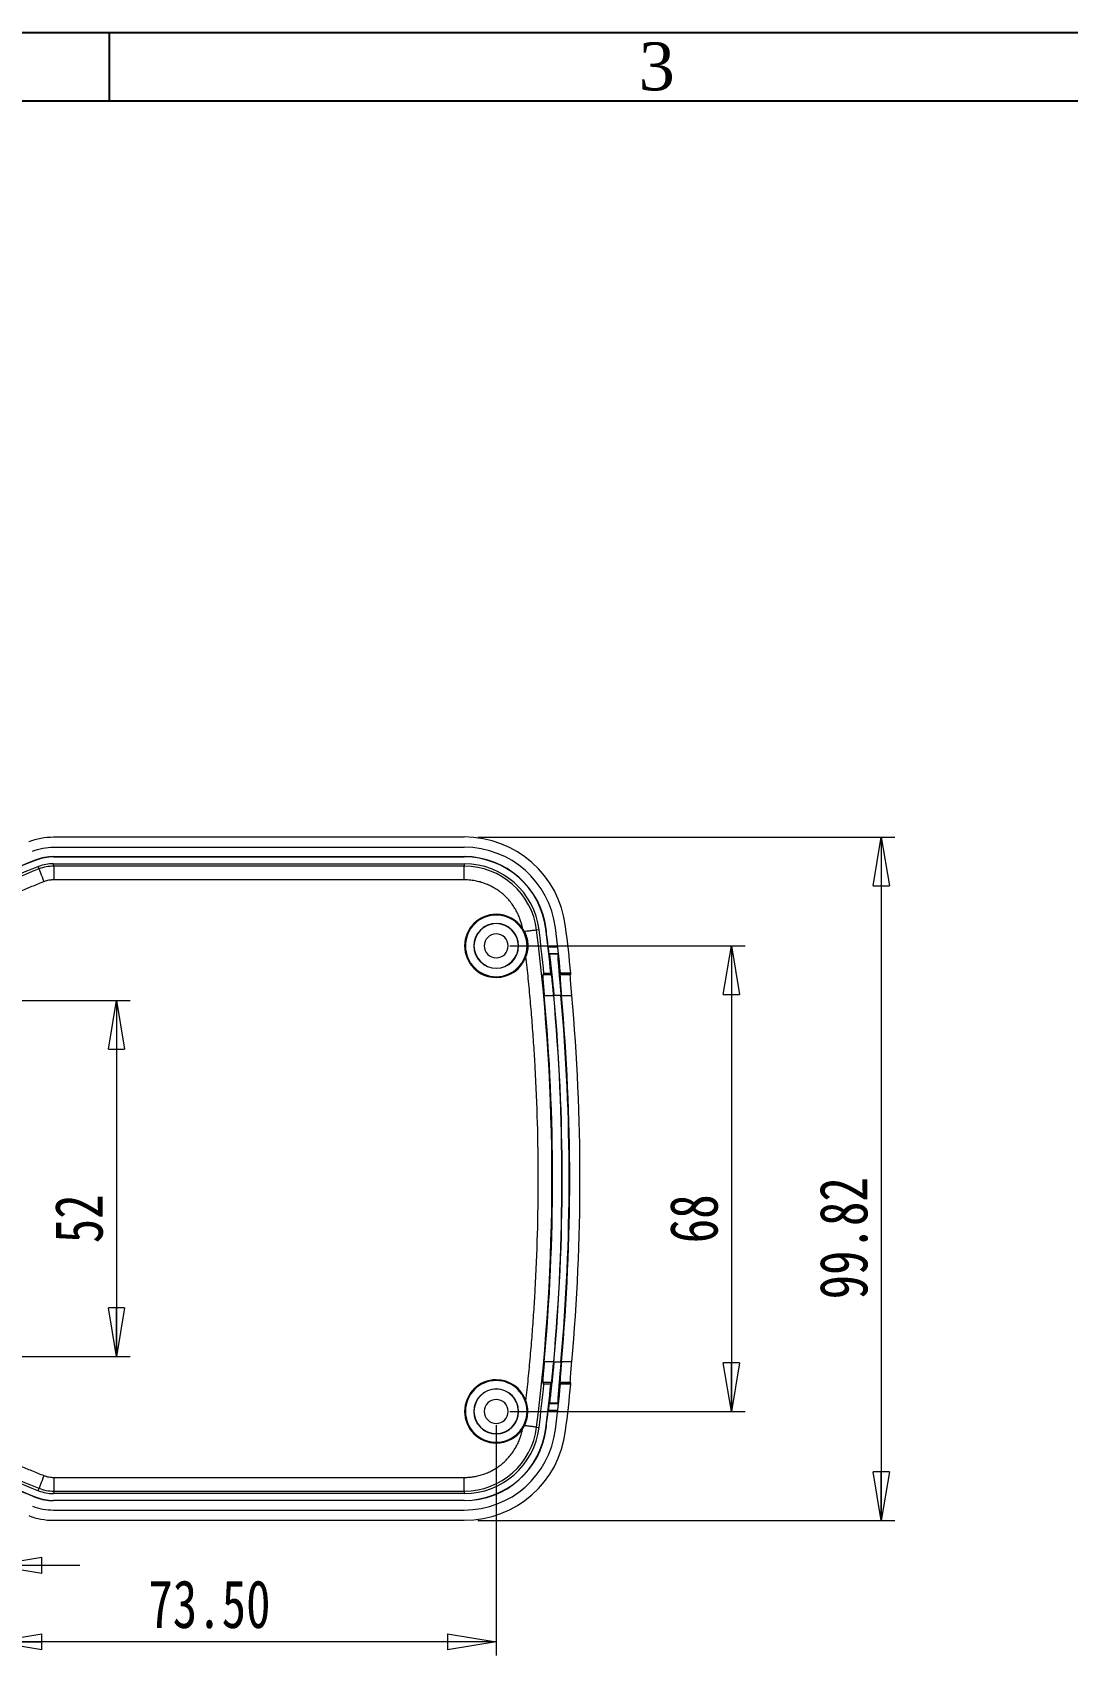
# Model space of a CAD drawing. Header units: millimetres. Extents: x 8 to 428, y 0 to 297.
# Drawn here: x 132.4 to 208, y 178.8 to 297.4 of the extents above; entities that cross this region are included whole.
import ezdxf

# ---------------------------------------------------------------- set-up
doc = ezdxf.new("R2010")
doc.units = ezdxf.units.MM
doc.styles.add('SLDTEXTSTYLE1', font='TXT', dxfattribs={"width": 0.75})
doc.dimstyles.new('SLDDIMSTYLE0', dxfattribs={"dimtxt": 3.5, "dimasz": 3.556, "dimexe": 0, "dimexo": 0.0625, "dimgap": 0.875, "dimtad": 1, "dimlfac": 2, "dimrnd": 1e-09, "dimzin": 12, "dimdsep": 46, "dimtxsty": 'SLDTEXTSTYLE1', "dimblk1": 'CLOSED', "dimblk2": 'CLOSED', "dimsah": 1, "dimcen": 0.09, "dimadec": 0, "dimazin": 3, "dimtfac": 1, "dimtofl": 0, "dimtmove": 0, "dimatfit": 3, "dimldrblk": 'CLOSED', "dimfxl": 1, "dimfrac": 2, "dimtolj": 1, "dimtzin": 12, "dimarcsym": 0})
doc.dimstyles.new('SLDDIMSTYLE1', dxfattribs={"dimtxt": 3.5, "dimasz": 3.556, "dimexe": 0, "dimexo": 0.0625, "dimgap": 0.875, "dimtad": 1, "dimlfac": 2, "dimrnd": 1e-09, "dimzin": 4, "dimdsep": 46, "dimtxsty": 'SLDTEXTSTYLE1', "dimblk1": 'CLOSED', "dimblk2": 'CLOSED', "dimsah": 1, "dimcen": 0.09, "dimadec": 0, "dimazin": 1, "dimtfac": 1, "dimtofl": 0, "dimtmove": 0, "dimatfit": 3, "dimldrblk": 'CLOSED', "dimfxl": 1, "dimfrac": 2, "dimtolj": 1, "dimtzin": 12, "dimarcsym": 0})
doc.dimstyles.new('SLDDIMSTYLE2', dxfattribs={"dimtxt": 3.5, "dimasz": 3.556, "dimexe": 0, "dimexo": 0.0625, "dimgap": 0.875, "dimtad": 1, "dimlfac": 2, "dimrnd": 1e-09, "dimzin": 12, "dimdsep": 46, "dimtxsty": 'SLDTEXTSTYLE1', "dimblk1": 'CLOSED', "dimblk2": 'CLOSED', "dimsah": 1, "dimcen": 0.09, "dimadec": 0, "dimazin": 3, "dimtfac": 1, "dimtmove": 0, "dimatfit": 0, "dimldrblk": 'CLOSED', "dimfxl": 1, "dimfrac": 2, "dimtolj": 1, "dimtzin": 12, "dimarcsym": 0})

# ---------------------------------------------------------------- blocks, each defined once
blk = doc.blocks.new('_CLOSED')
at = {"color": 0, "linetype": 'ByBlock', "lineweight": -2}
for p, q in [((-1, 0.166667), (0, 0)), ((-1, 0.166667), (-1, -0.166667)), ((0, 0), (-1, -0.166667)), ((0, 0), (-1, 0))]:
    blk.add_line(p, q, dxfattribs=at)
blk = doc.blocks.new('_D_2')
at = {"color": 7, "linetype": 'Continuous', "lineweight": 0}
for p, q in [((167.25, 230.64), (184.43, 230.64)), ((183.43, 230.64), (183.43, 196.64)), ((167.25, 196.64), (184.43, 196.64))]:
    blk.add_line(p, q, dxfattribs=at)
at = {"color": 7, "linetype": 'Continuous', "lineweight": 0, "xscale": 3.556, "yscale": 3.556}
for p, rotation in [((183.43, 230.64, 4.62), 90.0000000000004), ((183.43, 196.64, 4.62), 270.0000000000004)]:
    blk.add_blockref('_CLOSED', p, dxfattribs=dict(at, rotation=rotation))
at = {"color": 7, "linetype": 'Continuous', "lineweight": 0, "insert": (178.92, 208.92, 4.62), "char_height": 3.5, "attachment_point": 1, "rotation": 90, "style": 'SLDTEXTSTYLE1'}
blk.add_mtext('68', dxfattribs=at)
blk = doc.blocks.new('_D_3')
at = {"color": 7, "linetype": 'Continuous', "lineweight": 0}
for p, q in [((164.92, 238.59), (195.37, 238.59)), ((194.37, 238.59), (194.37, 188.68)), ((164.92, 188.68), (195.37, 188.68))]:
    blk.add_line(p, q, dxfattribs=at)
at = {"color": 7, "linetype": 'Continuous', "lineweight": 0, "xscale": 3.556, "yscale": 3.556}
for p, rotation in [((194.37, 238.59, 4.62), 90.00000199745395), ((194.37, 188.68, 4.62), 270.0000019974539)]:
    blk.add_blockref('_CLOSED', p, dxfattribs=dict(at, rotation=rotation))
at = {"color": 7, "linetype": 'Continuous', "lineweight": 0, "insert": (189.86, 204.82, 4.62), "char_height": 3.5, "attachment_point": 1, "rotation": 90, "style": 'SLDTEXTSTYLE1'}
blk.add_mtext('99.82', dxfattribs=at)
blk = doc.blocks.new('_D_4')
at = {"color": 7, "linetype": 'Continuous', "lineweight": 0}
for p, q in [((166.25, 195.64), (166.25, 178.81)), ((129.5, 195.14), (129.5, 178.81)), ((166.25, 179.81), (129.5, 179.81))]:
    blk.add_line(p, q, dxfattribs=at)
at = {"color": 7, "linetype": 'Continuous', "lineweight": 0, "xscale": 3.556, "yscale": 3.556, "rotation": 180.0000000000004}
blk.add_blockref('_CLOSED', (129.5, 179.81, 4.62), dxfattribs=at)
at = {"color": 7, "linetype": 'Continuous', "lineweight": 0, "xscale": 3.556, "yscale": 3.556}
blk.add_blockref('_CLOSED', (166.25, 179.81, 4.62), dxfattribs=at)
at = {"color": 7, "linetype": 'Continuous', "lineweight": 0, "insert": (140.84, 184.32, 4.62), "char_height": 3.5, "attachment_point": 1, "style": 'SLDTEXTSTYLE1'}
blk.add_mtext('73.50', dxfattribs=at)
blk = doc.blocks.new('_D_5')
at = {"color": 7, "linetype": 'Continuous', "lineweight": 0}
for p, q in [((126.5, 226.64), (139.52, 226.64)), ((138.52, 226.64), (138.52, 200.64)), ((126.5, 200.64), (139.52, 200.64))]:
    blk.add_line(p, q, dxfattribs=at)
at = {"color": 7, "linetype": 'Continuous', "lineweight": 0, "xscale": 3.556, "yscale": 3.556}
for p, rotation in [((138.52, 226.64, 4.62), 90.0000000000004), ((138.52, 200.64, 4.62), 270.0000000000004)]:
    blk.add_blockref('_CLOSED', p, dxfattribs=dict(at, rotation=rotation))
at = {"color": 7, "linetype": 'Continuous', "lineweight": 0, "insert": (134.01, 208.92, 4.62), "char_height": 3.5, "attachment_point": 1, "rotation": 90, "style": 'SLDTEXTSTYLE1'}
blk.add_mtext('52', dxfattribs=at)
blk = doc.blocks.new('_D_6')
at = {"color": 7, "linetype": 'Continuous', "lineweight": 0}
for p, q in [((125.5, 199.64), (125.5, 184.4)), ((129.5, 195.14), (129.5, 184.4)), ((125.5, 185.4), (113.81, 185.4)), ((125.5, 185.4), (129.5, 185.4)), ((129.5, 185.4), (135.85, 185.4))]:
    blk.add_line(p, q, dxfattribs=at)
at = {"color": 7, "linetype": 'Continuous', "lineweight": 0, "xscale": 3.556, "yscale": 3.556}
blk.add_blockref('_CLOSED', (125.5, 185.4, 4.62), dxfattribs=at)
at = {"color": 7, "linetype": 'Continuous', "lineweight": 0, "xscale": 3.556, "yscale": 3.556, "rotation": 180.0000000000004}
blk.add_blockref('_CLOSED', (129.5, 185.4, 4.62), dxfattribs=at)
at = {"color": 7, "linetype": 'Continuous', "lineweight": 0, "insert": (113.81, 189.91, 4.62), "char_height": 3.5, "attachment_point": 1, "style": 'SLDTEXTSTYLE1'}
blk.add_mtext('8', dxfattribs=at)

msp = doc.modelspace()

# ---------------------------------------------------------------- linework, layer by layer
at = {"color": 7, "linetype": 'Continuous'}
for p, q in [((7.9759, 297.3505), (427.9759, 297.3505)), ((17.9759, 292.3505), (422.9759, 292.3505))]:
    msp.add_line(p, q, dxfattribs=at)
msp.add_line((137.9759, 297.3505), (137.9759, 292.3505))
at = {"color": 7, "linetype": 'Continuous', "lineweight": 15}
for p, q in [((133.9201, 238.5928), (163.9208, 238.5928)), ((133.9115, 237.1569), (133.9115, 237.1386)), ((133.9115, 237.1569), (163.9208, 237.1569)), ((133.9115, 237.1386), (163.9208, 237.1386)), ((133.9201, 237.8428), (163.9208, 237.8428)), ((133.9202, 237.8425), (134.4995, 237.8425)), ((134.4995, 237.8428), (134.4995, 237.8425)), ((134.4995, 237.8428), (134.4995, 237.8425)), ((163.9208, 237.1386), (163.9208, 237.1569)), ((132.6438, 236.9008), (132.6371, 236.9179)), ((132.8562, 236.2558), (132.8249, 236.4341)), ((133.9451, 236.4606), (133.9118, 236.638)), ((133.9118, 236.6379), (163.9208, 236.6379)), ((163.9208, 236.4605), (133.9451, 236.4605)), ((133.9451, 236.4605), (133.9451, 235.4608)), ((163.9208, 236.6379), (163.9208, 236.4605)), ((163.9208, 235.4608), (163.9208, 236.4605)), ((163.9208, 235.4608), (133.9451, 235.4608)), ((166.2495, 232.8886), (166.2495, 232.9471)), ((166.2495, 232.2636), (166.2495, 232.2767)), ((169.3785, 231.814), (169.2024, 231.7922)), ((169.8754, 231.8755), (169.8936, 231.8777)), ((170.0502, 230.5646), (170.7405, 230.5646)), ((170.7839, 230.0648), (170.1118, 230.0648)), ((170.7524, 230.0296), (170.1298, 230.0296)), ((166.2495, 229.0136), (166.2495, 229.0005)), ((166.2495, 228.3886), (166.2495, 228.3301)), ((170.2899, 228.5146), (169.6558, 228.5146)), ((169.7367, 228.6386), (170.24, 228.6386)), ((171.6665, 228.5146), (170.9128, 228.5146)), ((171.7015, 228.6386), (170.9477, 228.6386)), ((170.9539, 228.5775), (170.9477, 228.6386)), ((171.7077, 228.5775), (170.9539, 228.5775)), ((171.7077, 228.5775), (171.7015, 228.6386)), ((169.7616, 227.0155), (170.4483, 227.0155)), ((170.4627, 227.0306), (170.9765, 227.0306)), ((171.0173, 227.0155), (171.7704, 227.0155)), ((170.4483, 200.2618), (169.7616, 200.2618)), ((170.9765, 200.2466), (170.4627, 200.2466)), ((171.7704, 200.2618), (171.0173, 200.2618)), ((166.2495, 198.8886), (166.2495, 198.9471)), ((166.2495, 198.2636), (166.2495, 198.2767)), ((169.6558, 198.7627), (170.2899, 198.7627)), ((170.24, 198.6386), (169.7367, 198.6386)), ((170.9128, 198.7627), (171.6665, 198.7627)), ((170.9477, 198.6386), (170.9539, 198.6997)), ((171.7015, 198.6386), (170.9477, 198.6386)), ((171.7077, 198.6997), (170.9539, 198.6997)), ((171.7015, 198.6386), (171.7077, 198.6997)), ((170.1118, 197.2125), (170.7839, 197.2125)), ((170.7524, 197.2476), (170.1298, 197.2476)), ((170.7405, 196.7126), (170.0502, 196.7126)), ((166.2495, 195.0136), (166.2495, 195.0005)), ((169.2024, 195.4851), (169.3785, 195.4633)), ((169.8936, 195.3995), (169.8754, 195.4018)), ((166.2495, 194.3886), (166.2495, 194.3301)), ((132.8249, 190.8432), (132.8562, 191.0214)), ((133.9451, 191.8164), (133.9451, 190.8167)), ((133.9451, 191.8164), (163.9208, 191.8164)), ((163.9208, 190.8167), (163.9208, 191.8164)), ((132.6438, 190.3764), (132.6371, 190.3593)), ((163.9208, 190.1386), (133.9115, 190.1386)), ((133.9115, 190.1386), (133.9115, 190.1203)), ((163.9208, 190.1203), (133.9115, 190.1203)), ((133.9451, 190.8167), (133.9118, 190.6393)), ((163.9208, 190.6393), (133.9118, 190.6393)), ((133.9451, 190.8167), (163.9208, 190.8167)), ((163.9208, 190.8167), (163.9208, 190.6393)), ((163.9208, 190.1203), (163.9208, 190.1386)), ((133.9201, 189.4344), (163.9208, 189.4344)), ((133.9201, 188.6844), (163.9208, 188.6844)), ((133.9202, 189.4347), (134.4995, 189.4347)), ((134.4995, 189.4344), (134.4995, 189.4347)), ((134.4995, 189.4347), (134.4995, 189.4344))]:
    msp.add_line(p, q, dxfattribs=at)
at = {"color": 7, "linetype": 'Continuous', "lineweight": 15, "flags": 128}
for points in [[(132.8562, 236.2558), (132.8648, 236.2338), (132.8865, 236.178), (132.9206, 236.0905), (132.9658, 235.9746), (133.0204, 235.8344), (133.0824, 235.6753), (133.1495, 235.5032), (133.2192, 235.3244)], [(170.1118, 230.0648), (170.1219, 230.0451), (170.1298, 230.0296)], [(170.7839, 230.0648), (170.7663, 230.0451), (170.7524, 230.0296)], [(169.6558, 228.5146), (169.7011, 228.584), (169.7367, 228.6386)], [(170.2899, 228.5146), (170.2619, 228.584), (170.24, 228.6386)], [(170.9128, 228.5146), (170.9358, 228.5498), (170.9539, 228.5775)], [(171.6665, 228.5146), (171.6896, 228.5498), (171.7077, 228.5775)], [(169.7367, 198.6386), (169.6914, 198.7081), (169.6558, 198.7627)], [(170.24, 198.6386), (170.2679, 198.7081), (170.2899, 198.7627)], [(170.9539, 198.6997), (170.9309, 198.735), (170.9128, 198.7627)], [(171.7077, 198.6997), (171.6846, 198.735), (171.6665, 198.7627)], [(170.1298, 197.2476), (170.1197, 197.2279), (170.1118, 197.2125)], [(170.7524, 197.2476), (170.77, 197.2279), (170.7839, 197.2125)], [(133.2192, 191.9528), (133.1495, 191.7741), (133.0824, 191.6019), (133.0204, 191.4428), (132.9658, 191.3027), (132.9206, 191.1867), (132.8865, 191.0992), (132.8648, 191.0434), (132.8562, 191.0214)]]:
    msp.add_lwpolyline(points, dxfattribs=at)
at = {"color": 7, "linetype": 'Continuous', "lineweight": 15}
for centre, radius, start, end in [((163.9208, 231.1386), 7.4542, 7.054132, 90), ((133.9115, 233.6404), 3.5166, 89.99995, 111.247455), ((133.9115, 233.6404), 3.4983, 89.999949, 111.247455), ((163.9208, 231.1386), 6.7042, 7.054132, 90), ((163.9208, 231.1386), 6.0183, 7.054131, 90), ((163.9208, 231.1386), 6, 7.054131, 90), ((150.22, 191.6976), 48.5183, 111.247416, 121.463886), ((150.22, 191.6976), 48.5, 111.247416, 121.463886), ((150.22, 191.6976), 47.9993, 111.247747, 121.464274), ((150.22, 191.6976), 47.8219, 111.290252, 121.514577), ((163.9208, 231.1386), 5.4993, 7.054131, 90), ((163.9208, 231.1386), 5.3219, 7.054131, 90), ((166.2495, 230.6386), 2.3085, 90, 270), ((166.2495, 230.6386), 2.25, 90, 270), ((166.2495, 230.6386), 2.3085, 33.581664, 90), ((166.2495, 230.6386), 2.25, 270, 90), ((166.2495, 230.6386), 1.6381, 90, 270), ((166.2495, 230.6386), 1.625, 90, 270), ((166.2495, 230.6386), 0.875, 90, 270), ((166.2495, 230.6386), 1.6381, 270, 90), ((166.2495, 230.6386), 1.625, 270, 90), ((166.2495, 230.6386), 0.875, 270, 90), ((22.4995, 213.6386), 147.8219, 352.945869, 7.054131), ((22.4995, 213.6386), 147.9993, 5.81702, 7.054131), ((22.4995, 213.6386), 148.5, 5.79734, 7.054131), ((22.4995, 213.6386), 148.5183, 6.543961, 7.054131), ((22.4995, 213.6386), 149.2042, 5.769886, 7.054131), ((22.4995, 213.6386), 149.9542, 5.74093, 7.054131), ((166.2495, 230.6386), 2.3085, 270, 340.298016), ((22.4995, 213.6386), 147.8684, 354.809661, 5.190339), ((22.4995, 213.6386), 148.5524, 354.833624, 5.166376), ((22.4995, 213.6386), 148.5681, 354.828297, 5.171703), ((22.4995, 213.6386), 149.0798, 354.846097, 5.153903), ((22.4995, 213.6386), 149.1191, 354.853311, 5.146689), ((22.4995, 213.6386), 149.8691, 354.879136, 5.120864), ((166.2495, 196.6386), 2.3085, 90, 270), ((166.2495, 196.6386), 2.25, 90, 270), ((166.2495, 196.6386), 1.6381, 90, 270), ((166.2495, 196.6386), 1.625, 90, 270), ((166.2495, 196.6386), 2.3085, 19.701984, 90), ((166.2495, 196.6386), 2.25, 270, 90), ((166.2495, 196.6386), 1.6381, 270, 90), ((166.2495, 196.6386), 1.625, 270, 90), ((22.4995, 213.6386), 147.9993, 352.945869, 354.18298), ((22.4995, 213.6386), 148.5, 352.945869, 354.20266), ((22.4995, 213.6386), 149.2042, 352.945869, 354.230114), ((22.4995, 213.6386), 149.9542, 352.945869, 354.25907), ((166.2495, 196.6386), 0.875, 90, 270), ((166.2495, 196.6386), 0.875, 270, 90), ((22.4995, 213.6386), 148.5183, 352.945869, 353.456039), ((150.22, 235.5796), 47.9993, 238.535724, 248.752253), ((150.22, 235.5796), 47.8219, 238.485423, 248.709748), ((163.9208, 196.1386), 5.3219, 270, 352.945868), ((163.9208, 196.1386), 5.4993, 270, 352.945868), ((163.9208, 196.1386), 6, 270, 352.945869), ((163.9208, 196.1386), 6.0183, 270, 352.945869), ((163.9208, 196.1386), 6.7042, 270, 352.945868), ((163.9208, 196.1386), 7.4542, 270, 352.945868), ((166.2495, 196.6386), 2.3085, 270, 326.418336), ((150.22, 235.5796), 48.5183, 238.53612, 248.75258), ((150.22, 235.5796), 48.5, 238.53612, 248.75258), ((133.9115, 193.6369), 3.5166, 248.752489, 270), ((133.9115, 193.6369), 3.4983, 248.752489, 270)]:
    msp.add_arc(centre, radius, start, end, dxfattribs=at)
for centre, major_axis, start_param, end_param in [((133.9134, 233.632), (0.5557, -2.9543), 2.95611458, 3.32620994), ((133.912, 193.6453), (0.5544, 2.9543), 2.95698032, 3.32709423)]:
    msp.add_ellipse(centre, major_axis=major_axis, ratio=0.99964525, start_param=start_param, end_param=end_param, dxfattribs=at)
for points, knots in [([(132.1079, 238.2527), (132.3993, 238.366), (132.6961, 238.4503), (133.3002, 238.5637), (133.6074, 238.5928), (133.9201, 238.5928)], [0, 0, 0, 0, 0.5, 0.5, 1, 1, 1, 1]), ([(132.3798, 237.5537), (132.6275, 237.6501), (132.8798, 237.7217), (133.3932, 237.8181), (133.6544, 237.8428), (133.9201, 237.8428)], [0, 0, 0, 0, 0.5, 0.5, 1, 1, 1, 1]), ([(133.2192, 235.3244), (133.0689, 235.2653), (132.7684, 235.1472), (132.3201, 234.9641), (131.8737, 234.7768), (131.4294, 234.5848), (130.9871, 234.3884), (130.5469, 234.1873), (130.1088, 233.9817), (129.6727, 233.7714), (129.2386, 233.5569), (128.951, 233.4101), (128.8072, 233.3367)], [0, 0, 0, 0, 0.10006504, 0.20008714, 0.30007696, 0.40004519, 0.50000253, 0.59995966, 0.69992729, 0.7999161, 0.89993678, 1, 1, 1, 1]), ([(133.9451, 235.4608), (133.9141, 235.4604), (133.8521, 235.4596), (133.7595, 235.4528), (133.6673, 235.4422), (133.5453, 235.4221), (133.3942, 235.3872), (133.2776, 235.3454), (133.2192, 235.3244)], [0, 0, 0, 0, 0.12531326, 0.250220242, 0.374988762, 0.499887528, 0.749481674, 1, 1, 1, 1]), ([(168.1727, 231.9155), (168.1636, 231.9626), (168.1455, 232.0566), (168.1124, 232.1963), (168.0751, 232.3349), (168.033, 232.4721), (167.9616, 232.6806), (167.8483, 232.9563), (167.6744, 233.2927), (167.4698, 233.6159), (167.1546, 234.0268), (166.6919, 234.4864), (166.1551, 234.8543), (165.6953, 235.086), (165.3436, 235.2257), (164.9852, 235.3332), (164.6671, 235.3996), (164.39, 235.4373), (164.1559, 235.4571), (163.9993, 235.4596), (163.9208, 235.4608)], [0, 0, 0, 0, 0.02394538, 0.04784359, 0.07172089, 0.09560362, 0.11951809, 0.18185901, 0.24428444, 0.3084534, 0.37271025, 0.50272227, 0.63235437, 0.69596863, 0.75967314, 0.82114498, 0.88270701, 0.92176473, 0.96082388, 1, 1, 1, 1]), ([(168.3088, 231.6816), (168.2942, 231.7097), (168.2656, 231.7645), (168.22, 231.8424), (168.1881, 231.8916), (168.1727, 231.9155)], [0, 0, 0, 0, 0.35118473, 0.68450478, 1, 1, 1, 1]), ([(169.2024, 231.7922), (169.1993, 231.7918), (169.1744, 231.7887), (169.084, 231.7775), (169.0187, 231.7694), (168.8559, 231.7493), (168.7586, 231.7373), (168.5445, 231.7108), (168.4278, 231.6963), (168.3088, 231.6816)], [0, 0, 0, 0, 0.25, 0.25, 0.5, 0.5, 0.75, 0.75, 1, 1, 1, 1]), ([(168.3088, 231.6816), (168.38, 231.541), (168.4356, 231.3957), (168.5173, 231.0957), (168.5434, 230.9391), (168.563, 230.6273), (168.557, 230.4721), (168.5137, 230.1628), (168.476, 230.0088), (168.4228, 229.8604)], [0, 0, 0, 0, 0.25, 0.25, 0.5, 0.5, 0.75, 0.75, 1, 1, 1, 1]), ([(170.1118, 230.0648), (170.1109, 230.0665), (170.1086, 230.0808), (170.1016, 230.1327), (170.0968, 230.1701), (170.0799, 230.3081), (170.065, 230.4351), (170.0502, 230.5646)], [0, 0, 0, 0, 0.25, 0.25, 0.5, 0.5, 1, 1, 1, 1]), ([(170.1298, 230.0296), (170.1324, 230.0245), (170.1371, 230.0006), (170.147, 229.9377), (170.1508, 229.9122), (170.1594, 229.852), (170.1642, 229.8171), (170.1797, 229.7005), (170.1917, 229.6066), (170.2186, 229.3872), (170.2337, 229.2604), (170.2654, 228.9846), (170.2821, 228.8349), (170.3085, 228.5923), (170.3175, 228.5081), (170.3356, 228.3371), (170.3446, 228.25), (170.3719, 227.9836), (170.3903, 227.7992), (170.4271, 227.4178), (170.4451, 227.2252), (170.4627, 227.0306)], [0, 0, 0, 0, 0.125, 0.125, 0.1875, 0.1875, 0.25, 0.25, 0.375, 0.375, 0.5, 0.5, 0.625, 0.625, 0.6875, 0.6875, 0.75, 0.75, 0.875, 0.875, 1, 1, 1, 1]), ([(170.7524, 230.0296), (170.7478, 230.0245), (170.7454, 230.0007), (170.7449, 229.9379), (170.7453, 229.9124), (170.747, 229.8522), (170.7484, 229.8173), (170.7541, 229.7007), (170.7599, 229.6069), (170.775, 229.3874), (170.7845, 229.2605), (170.8062, 228.9846), (170.8185, 228.8348), (170.8389, 228.5919), (170.8461, 228.5077), (170.8608, 228.3367), (170.8683, 228.2495), (170.8916, 227.9831), (170.9079, 227.7985), (170.9418, 227.4174), (170.959, 227.225), (170.9765, 227.0306)], [0, 0, 0, 0, 0.125, 0.125, 0.1875, 0.1875, 0.25, 0.25, 0.375, 0.375, 0.5, 0.5, 0.625, 0.625, 0.6875, 0.6875, 0.75, 0.75, 0.875, 0.875, 1, 1, 1, 1]), ([(168.4228, 197.4169), (168.4523, 197.686), (168.5113, 198.2243), (168.594, 199.0323), (168.6727, 199.8406), (168.7467, 200.6493), (168.8163, 201.4584), (168.8815, 202.2678), (168.9421, 203.0776), (168.9983, 203.8877), (169.05, 204.6982), (169.1603, 206.5919), (169.2842, 209.5717), (169.3405, 213.6384), (169.2842, 217.7054), (169.149, 220.9556), (169.0005, 223.3895), (168.8838, 225.0094), (168.7488, 226.6279), (168.5971, 228.2452), (168.4809, 229.3219), (168.4228, 229.8604)], [0, 0, 0, 0, 0.02498728, 0.04997117, 0.07495246, 0.09993189, 0.12491023, 0.14988825, 0.17486672, 0.19984639, 0.22482803, 0.2498124, 0.37489837, 0.50000047, 0.62508643, 0.75018854, 0.80014921, 0.85010457, 0.90006074, 0.95002385, 1, 1, 1, 1]), ([(169.6558, 228.5146), (169.6536, 228.5112), (169.6523, 228.4985), (169.6518, 228.4555), (169.6525, 228.4247), (169.6557, 228.3462), (169.6582, 228.2991), (169.665, 228.1891), (169.6693, 228.1257), (169.6793, 227.9879), (169.685, 227.9131), (169.6978, 227.7519), (169.7049, 227.6659), (169.7272, 227.4006), (169.744, 227.2087), (169.7616, 227.0155)], [0, 0, 0, 0, 0.125, 0.125, 0.25, 0.25, 0.375, 0.375, 0.5, 0.5, 0.625, 0.625, 0.75, 0.75, 1, 1, 1, 1]), ([(170.4483, 227.0155), (170.4396, 227.1122), (170.4308, 227.2073), (170.4131, 227.3945), (170.4042, 227.4874), (170.3866, 227.6656), (170.3781, 227.7502), (170.3616, 227.9107), (170.3536, 227.9871), (170.3387, 228.125), (170.3318, 228.1872), (170.3193, 228.2977), (170.3136, 228.3458), (170.2992, 228.4629), (170.2926, 228.5078), (170.2899, 228.5146)], [0, 0, 0, 0, 0.125, 0.125, 0.25, 0.25, 0.375, 0.375, 0.5, 0.5, 0.625, 0.625, 0.75, 0.75, 1, 1, 1, 1]), ([(170.9128, 228.5146), (170.9106, 228.5112), (170.9093, 228.4985), (170.9087, 228.4555), (170.9094, 228.4247), (170.9126, 228.3462), (170.915, 228.2991), (170.9217, 228.1892), (170.926, 228.1257), (170.9359, 227.9879), (170.9415, 227.9132), (170.9542, 227.7519), (170.9612, 227.6659), (170.9832, 227.4006), (170.9999, 227.2087), (171.0173, 227.0155)], [0, 0, 0, 0, 0.125, 0.125, 0.25, 0.25, 0.375, 0.375, 0.5, 0.5, 0.625, 0.625, 0.75, 0.75, 1, 1, 1, 1]), ([(171.7704, 227.0155), (171.7617, 227.1121), (171.7533, 227.2071), (171.7372, 227.3942), (171.7293, 227.4872), (171.7145, 227.6654), (171.7077, 227.7501), (171.6952, 227.9106), (171.6894, 227.9871), (171.6796, 228.1251), (171.6754, 228.1872), (171.6687, 228.2979), (171.6662, 228.3459), (171.6615, 228.463), (171.6621, 228.5078), (171.6665, 228.5146)], [0, 0, 0, 0, 0.125, 0.125, 0.25, 0.25, 0.375, 0.375, 0.5, 0.5, 0.625, 0.625, 0.75, 0.75, 1, 1, 1, 1]), ([(169.7616, 200.2618), (169.7528, 200.1652), (169.7443, 200.0701), (169.7279, 199.883), (169.7199, 199.7901), (169.7049, 199.6119), (169.698, 199.5272), (169.6852, 199.3667), (169.6794, 199.2902), (169.6694, 199.1522), (169.6651, 199.09), (169.6583, 198.9794), (169.6557, 198.9313), (169.6509, 198.8142), (169.6514, 198.7694), (169.6558, 198.7627)], [0, 0, 0, 0, 0.125, 0.125, 0.25, 0.25, 0.375, 0.375, 0.5, 0.5, 0.625, 0.625, 0.75, 0.75, 1, 1, 1, 1]), ([(170.4627, 200.2466), (170.4451, 200.052), (170.4272, 199.8607), (170.4, 199.5784), (170.3908, 199.4851), (170.3724, 199.3), (170.3631, 199.2079), (170.3356, 198.9394), (170.3177, 198.7695), (170.2827, 198.4474), (170.2656, 198.2942), (170.2338, 198.0181), (170.2191, 197.8938), (170.1988, 197.7282), (170.1923, 197.6763), (170.1803, 197.5817), (170.1747, 197.5387), (170.1592, 197.4226), (170.1506, 197.3622), (170.1371, 197.2767), (170.1324, 197.2527), (170.1298, 197.2476)], [0, 0, 0, 0, 0.125, 0.125, 0.1875, 0.1875, 0.25, 0.25, 0.375, 0.375, 0.5, 0.5, 0.625, 0.625, 0.6875, 0.6875, 0.75, 0.75, 0.875, 0.875, 1, 1, 1, 1]), ([(170.2899, 198.7627), (170.2913, 198.7661), (170.2935, 198.7787), (170.2998, 198.8218), (170.3039, 198.8527), (170.3136, 198.9311), (170.3191, 198.9783), (170.3316, 199.0882), (170.3387, 199.1516), (170.3535, 199.2894), (170.3613, 199.364), (170.3779, 199.5251), (170.3866, 199.6112), (170.4127, 199.8764), (170.4308, 200.0684), (170.4483, 200.2618)], [0, 0, 0, 0, 0.125, 0.125, 0.25, 0.25, 0.375, 0.375, 0.5, 0.5, 0.625, 0.625, 0.75, 0.75, 1, 1, 1, 1]), ([(170.9765, 200.2466), (170.959, 200.0523), (170.9419, 199.8611), (170.9168, 199.5789), (170.9085, 199.4856), (170.8922, 199.3005), (170.8841, 199.2084), (170.8607, 198.9399), (170.8461, 198.7699), (170.8189, 198.4476), (170.8064, 198.2943), (170.7846, 198.018), (170.7753, 197.8936), (170.7638, 197.728), (170.7604, 197.6761), (170.7547, 197.5814), (170.7523, 197.5385), (170.7466, 197.4224), (170.7448, 197.362), (170.7454, 197.2766), (170.7478, 197.2527), (170.7524, 197.2476)], [0, 0, 0, 0, 0.125, 0.125, 0.1875, 0.1875, 0.25, 0.25, 0.375, 0.375, 0.5, 0.5, 0.625, 0.625, 0.6875, 0.6875, 0.75, 0.75, 0.875, 0.875, 1, 1, 1, 1]), ([(171.0173, 200.2618), (171.0086, 200.1652), (171.0002, 200.0701), (170.984, 199.883), (170.976, 199.79), (170.9612, 199.6118), (170.9543, 199.5272), (170.9417, 199.3666), (170.9359, 199.2902), (170.926, 199.1522), (170.9218, 199.09), (170.9151, 198.9794), (170.9126, 198.9313), (170.9078, 198.8142), (170.9084, 198.7694), (170.9128, 198.7627)], [0, 0, 0, 0, 0.125, 0.125, 0.25, 0.25, 0.375, 0.375, 0.5, 0.5, 0.625, 0.625, 0.75, 0.75, 1, 1, 1, 1]), ([(171.6665, 198.7627), (171.6643, 198.766), (171.6631, 198.7787), (171.6624, 198.8217), (171.6631, 198.8526), (171.6662, 198.931), (171.6687, 198.9781), (171.6753, 199.0881), (171.6795, 199.1515), (171.6894, 199.2893), (171.695, 199.3641), (171.7075, 199.5253), (171.7145, 199.6113), (171.7364, 199.8766), (171.7531, 200.0686), (171.7704, 200.2618)], [0, 0, 0, 0, 0.125, 0.125, 0.25, 0.25, 0.375, 0.375, 0.5, 0.5, 0.625, 0.625, 0.75, 0.75, 1, 1, 1, 1]), ([(168.3088, 195.5956), (168.38, 195.7362), (168.4356, 195.8816), (168.5173, 196.1816), (168.5434, 196.3381), (168.563, 196.6499), (168.557, 196.8052), (168.5137, 197.1145), (168.476, 197.2684), (168.4228, 197.4169)], [0, 0, 0, 0, 0.25, 0.25, 0.5, 0.5, 0.75, 0.75, 1, 1, 1, 1]), ([(170.1118, 197.2125), (170.1109, 197.2108), (170.1086, 197.1965), (170.1016, 197.1446), (170.0968, 197.1071), (170.0799, 196.9691), (170.065, 196.8421), (170.0502, 196.7126)], [0, 0, 0, 0, 0.25, 0.25, 0.5, 0.5, 1, 1, 1, 1]), ([(168.3088, 195.5956), (168.2949, 195.5688), (168.267, 195.5154), (168.2216, 195.4373), (168.1889, 195.3869), (168.1727, 195.3617)], [0, 0, 0, 0, 0.33462064, 0.66794041, 1, 1, 1, 1]), ([(169.2024, 195.4851), (169.1993, 195.4854), (169.1744, 195.4885), (169.084, 195.4997), (169.0187, 195.5078), (168.8559, 195.5279), (168.7586, 195.54), (168.5445, 195.5665), (168.4278, 195.5809), (168.3088, 195.5956)], [0, 0, 0, 0, 0.25, 0.25, 0.5, 0.5, 0.75, 0.75, 1, 1, 1, 1]), ([(163.9208, 191.8164), (163.9679, 191.8168), (164.0619, 191.8177), (164.2026, 191.8249), (164.343, 191.8363), (164.4829, 191.8523), (164.6975, 191.884), (164.985, 191.944), (165.3433, 192.0514), (165.6952, 192.1911), (166.155, 192.4228), (166.6919, 192.7909), (167.1545, 193.2503), (167.4697, 193.6612), (167.6743, 193.9842), (167.8482, 194.3208), (167.9737, 194.6258), (168.0627, 194.8959), (168.1258, 195.1268), (168.157, 195.2834), (168.1727, 195.3617)], [0, 0, 0, 0, 0.02350042, 0.04695596, 0.07039146, 0.09383182, 0.1173019, 0.17877732, 0.24033583, 0.30395183, 0.36765466, 0.49728683, 0.62729892, 0.69146651, 0.7557248, 0.81806242, 0.88049122, 0.92028759, 0.96008311, 1, 1, 1, 1]), ([(128.8072, 193.9405), (128.951, 193.8671), (129.2386, 193.7203), (129.6727, 193.5058), (130.1088, 193.2955), (130.5469, 193.0899), (130.9871, 192.8889), (131.4294, 192.6924), (131.8737, 192.5004), (132.3201, 192.3131), (132.7684, 192.1301), (133.0689, 192.0119), (133.2192, 191.9528)], [0, 0, 0, 0, 0.10006322, 0.2000839, 0.30007271, 0.40004034, 0.49999747, 0.59995481, 0.69992304, 0.79991286, 0.89993496, 1, 1, 1, 1]), ([(133.2192, 191.9528), (133.2482, 191.942), (133.3063, 191.9203), (133.395, 191.8929), (133.4848, 191.8694), (133.6057, 191.8438), (133.7592, 191.8214), (133.883, 191.8181), (133.9451, 191.8164)], [0, 0, 0, 0, 0.12531327, 0.25022026, 0.37498879, 0.49988756, 0.74948169, 1, 1, 1, 1]), ([(132.3798, 189.7235), (132.6275, 189.6272), (132.8798, 189.5555), (133.3932, 189.4592), (133.6544, 189.4344), (133.9201, 189.4344)], [0, 0, 0, 0, 0.5, 0.5, 1, 1, 1, 1]), ([(132.1079, 189.0245), (132.3993, 188.9112), (132.6961, 188.8269), (133.3002, 188.7135), (133.6074, 188.6844), (133.9201, 188.6844)], [0, 0, 0, 0, 0.5, 0.5, 1, 1, 1, 1])]:
    msp.add_open_spline(points, degree=3, knots=knots, dxfattribs=at)
for points in [[(133.9451, 236.4605), (133.5693, 236.4605), (133.2063, 236.3922), (132.8562, 236.2558)], [(132.8562, 191.0214), (133.2063, 190.885), (133.5693, 190.8168), (133.9451, 190.8167)]]:
    msp.add_open_spline(points, degree=3, dxfattribs=at)

# ---------------------------------------------------------------- texts
at = {"insert": (177.9759, 294.8505), "char_height": 3.5, "width": 80, "attachment_point": 5}
msp.add_mtext('{\\Ftimesout|c134;3}', dxfattribs=at)

# ---------------------------------------------------------------- dimensions: what is measured, and where the dimension line sits
at = {"color": 7, "linetype": 'Continuous', "lineweight": 0}
for base, p1, p2, angle, picture, middle in [((194.3686, 188.6844), (163.9208, 238.5928), (163.9208, 188.6844), 270.000002, '_D_3', (194.3686, 212.0612)), ((183.4328, 196.6386), (166.2495, 230.6386), (166.2495, 196.6386), 90, '_D_2', (183.4328, 212.9273)), ((138.5175, 200.6386), (125.4995, 226.6386), (125.4995, 200.6386), 90, '_D_5', (138.5175, 212.9273))]:
    dim = msp.add_linear_dim(base=base, p1=p1, p2=p2, angle=angle, dimstyle='SLDDIMSTYLE0', dxfattribs=at)
    dim.commit()
    dim.dimension.update_dxf_attribs({"geometry": picture, "text_midpoint": middle, "dimtype": 160})
for base, p1, dimstyle, picture, middle in [((129.4995, 185.3968), (125.4995, 200.6386), 'SLDDIMSTYLE2', '_D_6', (116.5207, 185.3968)), ((129.4995, 179.8082), (166.2495, 196.6386), 'SLDDIMSTYLE1', '_D_4', (148.0791, 179.8082))]:
    dim = msp.add_linear_dim(base=base, p1=p1, p2=(129.4995, 196.1386), dimstyle=dimstyle, dxfattribs=at)
    dim.commit()
    dim.dimension.update_dxf_attribs({"geometry": picture, "text_midpoint": middle, "dimtype": 160})

doc.saveas('drawing.dxf')
